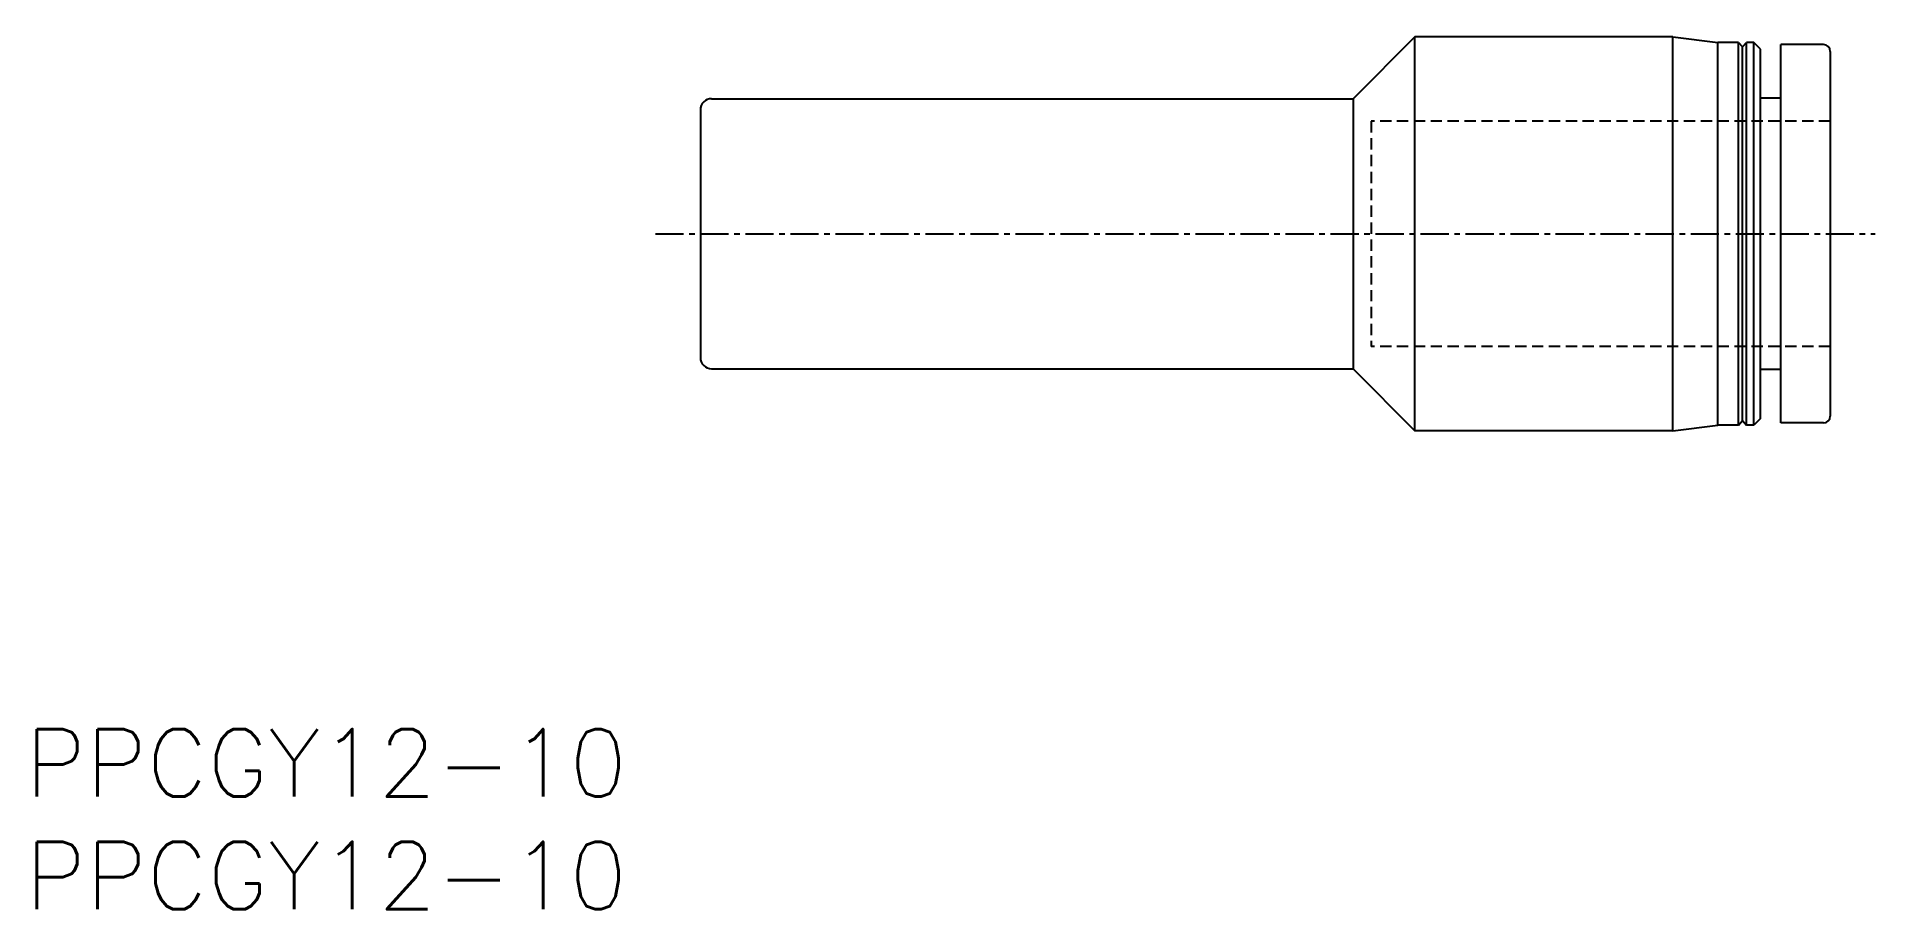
# Model space of a CAD drawing. Extents: x 0.5 to 82.2, y 0 to 38.8.
import ezdxf

# ---------------------------------------------------------------- set-up
doc = ezdxf.new("R2010")
doc.units = 0
doc.linetypes.add('CENTER', pattern=[2, 1.25, -0.25, 0.25, -0.25])
doc.linetypes.add('DASHED', pattern=[0.75, 0.5, -0.25])
doc.layers.get('0').update_dxf_attribs({"linetype": 'CONTINUOUS'})
doc.layers.add('CENTER', color=1, linetype='CENTER')
doc.styles.get("Standard").update_dxf_attribs({"font": 'txt.shx'})

# ---------------------------------------------------------------- blocks, each defined once
blk = doc.blocks.new('*U21')
at = {"color": 7, "linetype": 'CONTINUOUS'}
blk.add_text('PPCGY12-10', height=3, dxfattribs=at).set_placement((0, 0))
blk = doc.blocks.new('*U22')
at = {"color": 7, "linetype": 'CONTINUOUS'}
blk.add_text('PPCGY12-10', height=3, dxfattribs=at).set_placement((0, 5))

msp = doc.modelspace()

# ---------------------------------------------------------------- linework, layer by layer
at = {"color": 7, "linetype": 'CONTINUOUS'}
for p, q in [((61.75, 38.75), (59, 36)), ((73.2, 38.75), (61.75, 38.75)), ((61.75, 21.25), (61.75, 38.75)), ((73.2, 21.25), (73.2, 38.75)), ((73.2, 38.75), (75.2, 38.5)), ((76.125, 38.5), (75.2, 38.5)), ((75.2, 21.5), (75.2, 38.5)), ((76.125, 21.5), (76.125, 38.5)), ((76.125, 38.5), (76.3, 38.3)), ((76.3, 38.3), (76.475, 38.5)), ((76.8, 38.5), (76.475, 38.5)), ((76.475, 21.5), (76.475, 38.5)), ((76.8, 21.5), (76.8, 38.5)), ((77.1, 38.2), (76.8, 38.5)), ((79.9, 38.4), (78, 38.4)), ((78, 21.6), (78, 38.4)), ((76.3, 21.7), (76.3, 38.3)), ((77.1, 21.8), (77.1, 38.2)), ((80.2, 38.1), (80.2, 21.9)), ((30.5, 36), (59, 36)), ((59, 36), (59, 24)), ((78, 36.025), (77.1, 36.025)), ((30, 35.5), (30, 24.5)), ((30.5, 24), (59, 24)), ((59, 24), (61.75, 21.25)), ((78, 23.975), (77.1, 23.975)), ((73.2, 21.25), (61.75, 21.25)), ((73.2, 21.25), (75.2, 21.5)), ((76.125, 21.5), (75.2, 21.5)), ((76.125, 21.5), (76.3, 21.7)), ((76.3, 21.7), (76.475, 21.5)), ((76.8, 21.5), (76.475, 21.5)), ((77.1, 21.8), (76.8, 21.5)), ((79.9, 21.6), (78, 21.6))]:
    msp.add_line(p, q, dxfattribs=at)
at = {"color": 3, "linetype": 'DASHED'}
for p, q in [((59.8, 35), (59.8, 25)), ((80.2, 35), (59.8, 35)), ((80.2, 25), (59.8, 25))]:
    msp.add_line(p, q, dxfattribs=at)
at = {"color": 7, "linetype": 'CONTINUOUS'}
for centre, radius, start, end in [((79.9, 38.1), 0.3, 0, 90), ((30.5, 35.5), 0.5, 90, 180), ((30.5, 24.5), 0.5, 180, 270), ((79.9, 21.9), 0.3, 270, 360)]:
    msp.add_arc(centre, radius, start, end, dxfattribs=at)
at = {"layer": 'CENTER', "color": 1, "linetype": 'CENTER'}
msp.add_line((28, 30), (82.2, 30), dxfattribs=at)

# ---------------------------------------------------------------- block references
at = {"color": 7, "linetype": 'CONTINUOUS'}
for name in ['*U22', '*U21']:
    msp.add_blockref(name, (0, 0), dxfattribs=at)

doc.saveas('drawing.dxf')
